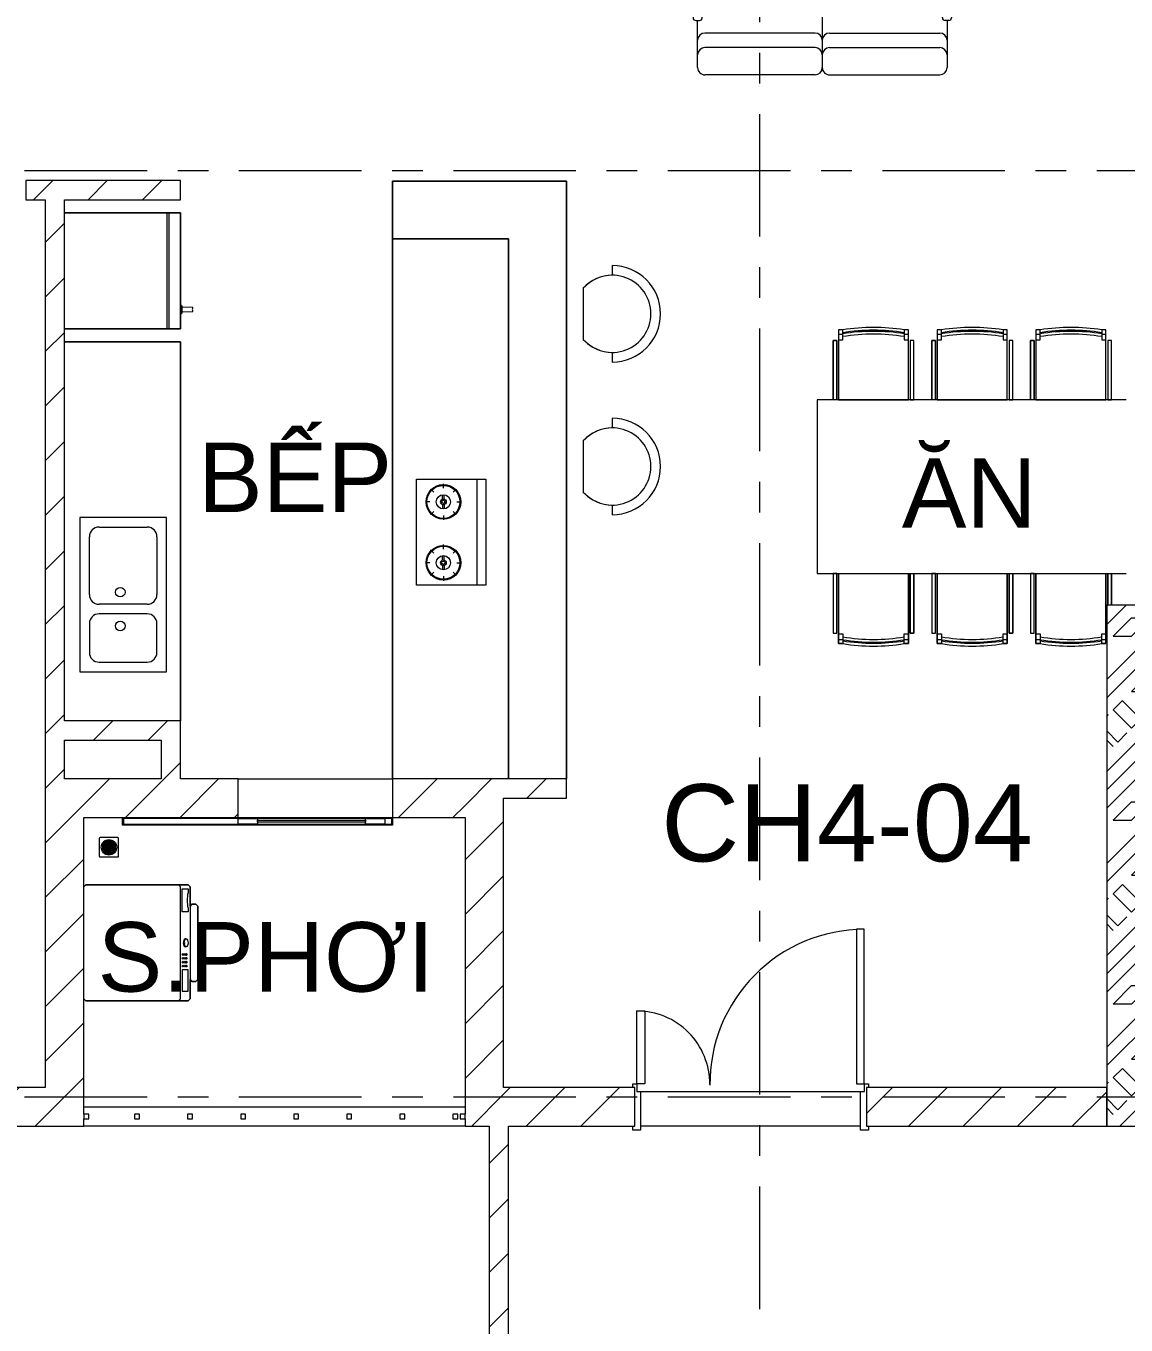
# Model space of a CAD drawing. Header units: millimetres. Extents: x -20144 to 104140, y -11426 to 48263.
# Drawn here: x -4299 to 1401, y 31770 to 38500 of the extents above; entities that cross this region are included whole.
import ezdxf

# ---------------------------------------------------------------- set-up
doc = ezdxf.new("R2010")
doc.units = ezdxf.units.MM
doc.linetypes.add('Grid Line', pattern=[22.225, 12.7, -3.175, 3.175, -3.175])
for name, color, linetype, lineweight in [('CHU', 181, 'Continuous', 5), ('CUA', 31, 'Continuous', 9), ('HATCH-TUONG', 152, 'Continuous', 9), ('NET CAT', 3, 'Continuous', 5), ('NET THAY 2', 55, 'Continuous', 5), ('NET-CAT', 3, 'Continuous', 9), ('NET-THAY', 2, 'Continuous', 15), ('THIET BI', 44, 'Continuous', 5), ('THIET-BI', 44, 'Continuous', 5), ('TRUC', 225, 'Continuous', 5)]:
    doc.layers.add(name, color=color, linetype=linetype, lineweight=lineweight)
doc.styles.add('Arial_2', font='arial_1.ttf', dxfattribs={"height": 360})
doc.styles.add('Arial_3', font='arial_1.ttf', dxfattribs={"height": 400})
pattern_1 = [(45, (0, 0), (-141.4214, 141.4214), [])]

# ---------------------------------------------------------------- blocks, each defined once
blk = doc.blocks.new('CUA VAO CAN HO - Type 1-529073-MẶT BẰNG TẦNG 4')
at = {"layer": 'CUA', "lineweight": 5}
for p, q in [((-508.5, 97.7), (-508.5, 117.7)), ((-508.5, 117.7), (-468.5, 117.7)), ((-498.5, 97.7), (-508.5, 97.7)), ((-498.5, -102.3), (-498.5, 97.7)), ((-468.5, 117.7), (-468.5, -81.3)), ((671.5, 117.7), (711.5, 117.7)), ((671.5, -81.3), (671.5, 117.7)), ((701.5, 97.7), (701.5, -102.3)), ((711.5, 97.7), (701.5, 97.7)), ((711.5, 117.7), (711.5, 97.7)), ((-508.5, -102.3), (-498.5, -102.3)), ((-508.5, -122.3), (-508.5, -102.3)), ((-488.5, -122.3), (-508.5, -122.3)), ((-488.5, -81.3), (-488.5, -122.3)), ((-468.5, -81.3), (-488.5, -81.3)), ((691.5, -81.3), (671.5, -81.3)), ((691.5, -122.3), (691.5, -81.3)), ((711.5, -122.3), (691.5, -122.3)), ((701.5, -102.3), (711.5, -102.3)), ((711.5, -102.3), (711.5, -122.3))]:
    blk.add_line(p, q, dxfattribs=at)
at = {"layer": 'CUA'}
for p, q in [((-447.5, -122.3), (-487.5, -122.3)), ((-487.5, -122.3), (-487.5, -922.3)), ((-447.5, -922.3), (-447.5, -122.3)), ((650.5, -122.3), (690.5, -122.3)), ((650.5, -499.3), (650.5, -122.3)), ((690.5, -122.3), (690.5, -499.3)), ((690.5, -499.3), (650.5, -499.3)), ((-487.5, -922.3), (-447.5, -922.3))]:
    blk.add_line(p, q, dxfattribs=at)
at = {"layer": 'CUA', "lineweight": 5}
for centre, radius, start, end in [((-487.5, -122.3), 800, 270, 0.5), ((690.5, -122.3), 377, 179.5, 270)]:
    blk.add_arc(centre, radius, start, end, dxfattribs=at)
blk = doc.blocks.new('CUA SAN PHOI LUA - CUA SAN PHOI LUA-932891-MẶT BẰNG TẦNG 4')
at = {"layer": 'CUA'}
for p, q in [((-400, 140), (-360, 140)), ((-400, 100), (-400, 140)), ((-395, 135), (-395, 105)), ((-360, 135), (-395, 135)), ((-360, 140), (-360, 135)), ((-360, 140), (960, 140)), ((-360, 135), (-260, 135)), ((-360, 105), (-360, 135)), ((-260, 135), (-260, 105)), ((300, 135), (-260, 135)), ((300, 135), (400, 135)), ((300, 105), (300, 135)), ((400, 135), (400, 105)), ((960, 135), (400, 135)), ((960, 140), (1000, 140)), ((960, 135), (960, 140)), ((995, 135), (960, 135)), ((995, 105), (995, 135)), ((1000, 140), (1000, 100)), ((-360, 100), (-400, 100)), ((-395, 105), (-360, 105)), ((-260, 105), (-360, 105)), ((-360, 105), (-360, 100)), ((400, 100), (-360, 100)), ((-260, 125), (300, 125)), ((-260, 115), (-260, 125)), ((300, 115), (-260, 115)), ((-260, 105), (300, 105)), ((300, 125), (300, 115)), ((400, 105), (300, 105)), ((400, 105), (960, 105)), ((960, 105), (995, 105)), ((960, 100), (960, 105)), ((1000, 100), (960, 100))]:
    blk.add_line(p, q, dxfattribs=at)
blk = doc.blocks.new('X-TU LANH - X-TU LANH-V21-MẶT BẰNG TẦNG 4')
at = {"layer": 'THIET BI'}
for p, q in [((-300, 0), (-300, -600)), ((-300, -600), (-300, 0)), ((300, -600), (300, 0)), ((300, 0), (300, -600)), ((300, -530), (-300, -530)), ((300, -540), (-300, -540)), ((-300, -600), (300, -600)), ((300, -600), (-300, -600)), ((-222.5, -600), (-217.5, -610)), ((-182.5, -610), (-177.5, -600)), ((-217.5, -610), (-182.5, -610)), ((-212.5, -610), (-210.5, -665)), ((-210.5, -665), (-205.2, -665)), ((-194.8, -665), (-189.5, -665)), ((-189.5, -665), (-187.5, -610))]:
    blk.add_line(p, q, dxfattribs=at)
blk.add_arc((-200, -667.2), 5.66, 22.40182, 157.59821, dxfattribs=at)
blk = doc.blocks.new('X-BEP - X-BEP-932898-MẶT BẰNG TẦNG 4')
at = {"layer": 'THIET BI'}
for p, q in [((1963.2, 0), (0, 0)), ((0, 0), (0, -600)), ((0, 0), (1963.2, 0)), ((0, -600), (0, 0)), ((908.9, -71.5), (908.9, -521.5)), ((1708.9, -71.5), (908.9, -71.5)), ((1008.9, -121.5), (1308.9, -121.5)), ((1608.9, -121.5), (1458.9, -121.5)), ((1708.9, -521.5), (1708.9, -71.5)), ((958.9, -421.5), (958.9, -171.5)), ((1358.9, -171.5), (1358.9, -421.5)), ((1408.9, -171.5), (1408.9, -421.5)), ((1658.9, -421.5), (1658.9, -171.5)), ((908.9, -521.5), (1708.9, -521.5)), ((1308.9, -471.5), (1008.9, -471.5)), ((1458.9, -471.5), (1608.9, -471.5))]:
    blk.add_line(p, q, dxfattribs=at)
for centre in [(1296.4, -311.5), (1471.4, -311.5)]:
    blk.add_circle(centre, 25, dxfattribs=at)
for centre, start, end in [((1008.9, -171.5), 90, 180), ((1308.9, -171.5), 360, 90), ((1458.9, -171.5), 90, 180), ((1608.9, -171.5), 0, 90), ((1008.9, -421.5), 180, 270), ((1308.9, -421.5), 270, 0), ((1458.9, -421.5), 180, 270), ((1608.9, -421.5), 270, 0)]:
    blk.add_arc(centre, 50, start, end, dxfattribs=at)
blk = doc.blocks.new('X-BEP - X-BEP-932899-MẶT BẰNG TẦNG 4')
at = {"layer": 'THIET BI'}
for p, q in [((2796.6, 0), (0, 0)), ((0, 0), (0, -600)), ((0, 0), (2796.6, 0)), ((0, -600), (0, 0)), ((1245.2, -117.4), (1794.3, -117.4)), ((1245.2, -475.7), (1245.2, -117.4)), ((1794.3, -117.4), (1794.3, -475.7)), ((1794.3, -162.4), (1245.2, -162.4)), ((1362, -266.8), (1362, -243.3)), ((1677.5, -266.8), (1677.5, -243.3)), ((1312.4, -287.3), (1295.8, -270.7)), ((1347.9, -332.9), (1325.3, -332.9)), ((1376.1, -332.9), (1398.7, -332.9)), ((1411.6, -287.3), (1428.2, -270.7)), ((1627.8, -287.3), (1611.3, -270.7)), ((1663.3, -332.9), (1640.8, -332.9)), ((1691.6, -332.9), (1714.1, -332.9)), ((1727.1, -287.3), (1743.6, -270.7)), ((1291.8, -336.9), (1268.4, -336.9)), ((1312.4, -386.6), (1295.8, -403.1)), ((1347.9, -341), (1325.3, -341)), ((1376.1, -341), (1398.7, -341)), ((1411.6, -386.6), (1428.2, -403.1)), ((1432.2, -336.9), (1455.6, -336.9)), ((1607.3, -336.9), (1583.8, -336.9)), ((1627.8, -386.6), (1611.3, -403.1)), ((1663.3, -341), (1640.8, -341)), ((1691.6, -341), (1714.1, -341)), ((1727.1, -386.6), (1743.6, -403.1)), ((1747.6, -336.9), (1771.1, -336.9)), ((1362, -407.1), (1362, -430.5)), ((1677.5, -407.1), (1677.5, -430.5)), ((1794.3, -475.7), (1245.2, -475.7)), ((0, -600), (2796.6, -600)), ((2796.6, -600), (0, -600))]:
    blk.add_line(p, q, dxfattribs=at)
for centre, radius in [((1362, -336.9), 90), ((1362, -336.9), 85.5), ((1677.5, -336.9), 90), ((1677.5, -336.9), 85.5), ((1362, -336.9), 36.9), ((1362, -336.9), 14.7), ((1362, -336.9), 8.24), ((1677.5, -336.9), 36.9), ((1677.5, -336.9), 14.7), ((1677.5, -336.9), 8.24)]:
    blk.add_circle(centre, radius, dxfattribs=at)
blk = doc.blocks.new('X-BAN AN 4 GHE2 - X-BAN AN 6 GHE-928300-MẶT BẰNG TẦNG 4')
at = {"layer": 'THIET BI'}
for p, q in [((132, 362.7), (110.2, 362.7)), ((110.2, 362.7), (110.2, 0)), ((110.2, 362.7), (110.2, 0)), ((132, 362.7), (110.2, 362.7)), ((110.2, 340.9), (132, 340.9)), ((132, 327.9), (132, 362.7)), ((472.9, 362.7), (451.1, 362.7)), ((451.1, 362.7), (451.1, 327.9)), ((472.9, 362.7), (451.1, 362.7)), ((451.1, 340.9), (472.9, 340.9)), ((472.9, 0), (472.9, 362.7)), ((472.9, 0), (472.9, 362.7)), ((643.6, 362.7), (621.8, 362.7)), ((621.8, 362.7), (621.8, 0)), ((621.8, 362.7), (621.8, 0)), ((643.6, 362.7), (621.8, 362.7)), ((621.8, 340.9), (643.6, 340.9)), ((643.6, 327.9), (643.6, 362.7)), ((984.5, 362.7), (962.7, 362.7)), ((962.7, 362.7), (962.7, 327.9)), ((984.5, 362.7), (962.7, 362.7)), ((962.7, 340.9), (984.5, 340.9)), ((984.5, 0), (984.5, 362.7)), ((984.5, 0), (984.5, 362.7)), ((1155.2, 362.7), (1133.4, 362.7)), ((1133.4, 362.7), (1133.4, 0)), ((1133.4, 362.7), (1133.4, 0)), ((1155.2, 362.7), (1133.4, 362.7)), ((1133.4, 340.9), (1155.2, 340.9)), ((1155.2, 327.9), (1155.2, 362.7)), ((1496.1, 362.7), (1474.3, 362.7)), ((1474.3, 362.7), (1474.3, 327.9)), ((1496.1, 362.7), (1474.3, 362.7)), ((1474.3, 340.9), (1496.1, 340.9)), ((1496.1, 0), (1496.1, 362.7)), ((1496.1, 0), (1496.1, 362.7)), ((81.9, 308.5), (81.9, 0)), ((100.8, 308.5), (81.9, 308.5)), ((81.9, 308.5), (100.8, 308.5)), ((81.9, 0), (81.9, 308.5)), ((100.8, 0), (100.8, 308.5)), ((100.8, 308.5), (100.8, 0)), ((110.2, 311.9), (132, 311.9)), ((132, 311.9), (132, 327.9)), ((451.1, 327.9), (451.1, 311.9)), ((451.1, 311.9), (472.9, 311.9)), ((501.2, 308.5), (482.3, 308.5)), ((482.3, 308.5), (482.3, 0)), ((482.3, 308.5), (482.3, 0)), ((501.2, 308.5), (482.3, 308.5)), ((501.2, 0), (501.2, 308.5)), ((501.2, 0), (501.2, 308.5)), ((612.4, 308.5), (593.5, 308.5)), ((593.5, 308.5), (593.5, 0)), ((593.5, 308.5), (612.4, 308.5)), ((593.5, 0), (593.5, 308.5)), ((612.4, 0), (612.4, 308.5)), ((612.4, 308.5), (612.4, 0)), ((621.8, 311.9), (643.6, 311.9)), ((643.6, 311.9), (643.6, 327.9)), ((962.7, 327.9), (962.7, 311.9)), ((962.7, 311.9), (984.5, 311.9)), ((1012.8, 308.5), (993.9, 308.5)), ((993.9, 308.5), (993.9, 0)), ((993.9, 308.5), (993.9, 0)), ((1012.8, 308.5), (993.9, 308.5)), ((1012.8, 0), (1012.8, 308.5)), ((1012.8, 0), (1012.8, 308.5)), ((1124, 308.5), (1105.1, 308.5)), ((1105.1, 308.5), (1105.1, 0)), ((1105.1, 308.5), (1124, 308.5)), ((1105.1, 0), (1105.1, 308.5)), ((1124, 0), (1124, 308.5)), ((1124, 308.5), (1124, 0)), ((1133.4, 311.9), (1155.2, 311.9)), ((1155.2, 311.9), (1155.2, 327.9)), ((1474.3, 327.9), (1474.3, 311.9)), ((1474.3, 311.9), (1496.1, 311.9)), ((1524.4, 308.5), (1505.5, 308.5)), ((1505.5, 308.5), (1505.5, 0)), ((1505.5, 308.5), (1505.5, 0)), ((1524.4, 308.5), (1505.5, 308.5)), ((1524.4, 0), (1524.4, 308.5)), ((1524.4, 0), (1524.4, 308.5)), ((81.9, 0), (0, 0)), ((0, 0), (0, -900)), ((0, 0), (0, -900)), ((1600, 0), (0, 0)), ((100.8, 0), (81.9, 0)), ((110.2, 0), (100.8, 0)), ((110.2, 0), (472.9, 0)), ((482.3, 0), (472.9, 0)), ((482.3, 0), (501.2, 0)), ((593.5, 0), (501.2, 0)), ((612.4, 0), (593.5, 0)), ((621.8, 0), (612.4, 0)), ((621.8, 0), (984.5, 0)), ((993.9, 0), (984.5, 0)), ((993.9, 0), (1012.8, 0)), ((1105.1, 0), (1012.8, 0)), ((1124, 0), (1105.1, 0)), ((1133.4, 0), (1124, 0)), ((1133.4, 0), (1496.1, 0)), ((1505.5, 0), (1496.1, 0)), ((1505.5, 0), (1524.4, 0)), ((1600, 0), (1524.4, 0)), ((0, -900), (81.9, -900)), ((0, -900), (1600, -900)), ((81.9, -900), (81.9, -1208.5)), ((100.8, -900), (81.9, -900)), ((81.9, -900), (81.9, -1208.5)), ((100.8, -1208.5), (100.8, -900)), ((100.8, -900), (110.2, -900)), ((100.8, -1208.5), (100.8, -900)), ((110.2, -900), (110.2, -1262.7)), ((110.2, -900), (472.9, -900)), ((110.2, -1262.7), (110.2, -900)), ((472.9, -1262.7), (472.9, -900)), ((472.9, -900), (482.3, -900)), ((472.9, -900), (472.9, -1262.7)), ((482.3, -900), (482.3, -1208.5)), ((482.3, -900), (501.2, -900)), ((482.3, -1208.5), (482.3, -900)), ((501.2, -1208.5), (501.2, -900)), ((501.2, -900), (593.5, -900)), ((501.2, -900), (501.2, -1208.5)), ((593.5, -900), (593.5, -1208.5)), ((612.4, -900), (593.5, -900)), ((593.5, -900), (593.5, -1208.5)), ((612.4, -1208.5), (612.4, -900)), ((612.4, -900), (621.8, -900)), ((612.4, -1208.5), (612.4, -900)), ((621.8, -900), (621.8, -1262.7)), ((621.8, -900), (984.5, -900)), ((621.8, -1262.7), (621.8, -900)), ((984.5, -1262.7), (984.5, -900)), ((984.5, -900), (993.9, -900)), ((984.5, -900), (984.5, -1262.7)), ((993.9, -900), (993.9, -1208.5)), ((993.9, -900), (1012.8, -900)), ((993.9, -1208.5), (993.9, -900)), ((1012.8, -1208.5), (1012.8, -900)), ((1012.8, -900), (1105.1, -900)), ((1012.8, -900), (1012.8, -1208.5)), ((1105.1, -900), (1105.1, -1208.5)), ((1124, -900), (1105.1, -900)), ((1105.1, -900), (1105.1, -1208.5)), ((1124, -1208.5), (1124, -900)), ((1124, -900), (1133.4, -900)), ((1124, -1208.5), (1124, -900)), ((1133.4, -900), (1133.4, -1262.7)), ((1133.4, -900), (1496.1, -900)), ((1133.4, -1262.7), (1133.4, -900)), ((1496.1, -1262.7), (1496.1, -900)), ((1496.1, -900), (1505.5, -900)), ((1496.1, -900), (1496.1, -1262.7)), ((1505.5, -900), (1505.5, -1062.8)), ((1505.5, -900), (1524.4, -900)), ((1505.5, -1062.8), (1505.5, -900)), ((1524.4, -1062.8), (1524.4, -900)), ((1524.4, -900), (1600, -900)), ((1524.4, -900), (1524.4, -1062.8)), ((81.9, -1208.5), (100.8, -1208.5)), ((81.9, -1208.5), (100.8, -1208.5)), ((482.3, -1208.5), (501.2, -1208.5)), ((501.2, -1208.5), (482.3, -1208.5)), ((593.5, -1208.5), (612.4, -1208.5)), ((593.5, -1208.5), (612.4, -1208.5)), ((993.9, -1208.5), (1012.8, -1208.5)), ((1012.8, -1208.5), (993.9, -1208.5)), ((1105.1, -1208.5), (1124, -1208.5)), ((1105.1, -1208.5), (1124, -1208.5)), ((110.2, -1211.9), (132, -1211.9)), ((110.2, -1240.9), (132, -1240.9)), ((110.2, -1262.7), (132, -1262.7)), ((132, -1262.7), (110.2, -1262.7)), ((132, -1211.9), (132, -1227.9)), ((132, -1227.9), (132, -1262.7)), ((451.1, -1211.9), (472.9, -1211.9)), ((451.1, -1227.9), (451.1, -1211.9)), ((451.1, -1262.7), (451.1, -1227.9)), ((451.1, -1240.9), (472.9, -1240.9)), ((451.1, -1262.7), (472.9, -1262.7)), ((472.9, -1262.7), (451.1, -1262.7)), ((621.8, -1211.9), (643.6, -1211.9)), ((621.8, -1240.9), (643.6, -1240.9)), ((621.8, -1262.7), (643.6, -1262.7)), ((643.6, -1262.7), (621.8, -1262.7)), ((643.6, -1211.9), (643.6, -1227.9)), ((643.6, -1227.9), (643.6, -1262.7)), ((962.7, -1211.9), (984.5, -1211.9)), ((962.7, -1227.9), (962.7, -1211.9)), ((962.7, -1262.7), (962.7, -1227.9)), ((962.7, -1240.9), (984.5, -1240.9)), ((962.7, -1262.7), (984.5, -1262.7)), ((984.5, -1262.7), (962.7, -1262.7)), ((1133.4, -1211.9), (1155.2, -1211.9)), ((1133.4, -1240.9), (1155.2, -1240.9)), ((1133.4, -1262.7), (1155.2, -1262.7)), ((1155.2, -1262.7), (1133.4, -1262.7)), ((1155.2, -1211.9), (1155.2, -1227.9)), ((1155.2, -1227.9), (1155.2, -1262.7)), ((1474.3, -1211.9), (1496.1, -1211.9)), ((1474.3, -1227.9), (1474.3, -1211.9)), ((1474.3, -1262.7), (1474.3, -1227.9)), ((1474.3, -1240.9), (1496.1, -1240.9)), ((1474.3, -1262.7), (1496.1, -1262.7)), ((1496.1, -1262.7), (1474.3, -1262.7))]:
    blk.add_line(p, q, dxfattribs=at)
for centre, radius, start, end in [((291.5, -638.1), 1013.4, 80.94073, 99.05927), ((291.5, -638.1), 1013.4, 80.94073, 99.05927), ((291.5, -638.1), 998.9, 80.80804, 99.19196), ((291.5, -658.2), 1013.4, 80.94073, 99.05927), ((291.5, -658.2), 998.9, 80.80804, 99.19196), ((803.1, -638.1), 1013.4, 80.94073, 99.05927), ((803.1, -638.1), 1013.4, 80.94073, 99.05927), ((803.1, -638.1), 998.9, 80.80804, 99.19196), ((803.1, -658.2), 1013.4, 80.94073, 99.05927), ((803.1, -658.2), 998.9, 80.80804, 99.19196), ((1314.7, -638.1), 1013.4, 80.94073, 99.05927), ((1314.7, -638.1), 1013.4, 80.94073, 99.05927), ((1314.7, -638.1), 998.9, 80.80804, 99.19196), ((1314.7, -658.2), 1013.4, 80.94073, 99.05927), ((1314.7, -658.2), 998.9, 80.80804, 99.19196), ((291.5, -241.8), 998.9, 260.80804, 279.19196), ((291.5, -241.8), 1013.4, 260.94073, 279.05927), ((291.5, -261.9), 998.9, 260.80804, 279.19196), ((291.5, -261.9), 1013.4, 260.94073, 279.05927), ((291.5, -261.9), 1013.4, 260.94073, 279.05927), ((803.1, -241.8), 998.9, 260.80804, 279.19196), ((803.1, -241.8), 1013.4, 260.94073, 279.05927), ((803.1, -261.9), 998.9, 260.80804, 279.19196), ((803.1, -261.9), 1013.4, 260.94073, 279.05927), ((803.1, -261.9), 1013.4, 260.94073, 279.05927), ((1314.7, -241.8), 998.9, 260.80804, 279.19196), ((1314.7, -241.8), 1013.4, 260.94073, 279.05927), ((1314.7, -261.9), 998.9, 260.80804, 279.19196), ((1314.7, -261.9), 1013.4, 260.94073, 279.05927), ((1314.7, -261.9), 1013.4, 260.94073, 279.05927)]:
    blk.add_arc(centre, radius, start, end, dxfattribs=at)
blk = doc.blocks.new('X-GHE BAR - X-GHE BAR-582604-MẶT BẰNG TẦNG 4')
at = {"layer": 'THIET BI'}
for p, q in [((-250, -250), (-200, -250)), ((-250, -250), (-200, -250)), ((200, -250), (250, -250)), ((200, -250), (250, -250)), ((-132.3, -400), (132.3, -400)), ((-132.3, -400), (132.3, -400))]:
    blk.add_line(p, q, dxfattribs=at)
for radius, start, end in [(250, 0, 180), (250, 0, 180), (200, 311.40962, 228.59038), (200, 180, 228.59038), (200, 311.40962, 0)]:
    blk.add_arc((0, -250), radius, start, end, dxfattribs=at)
blk = doc.blocks.new('X-GHE BAR_0001 - X-BAR-928289-MẶT BẰNG TẦNG 4')
at = {"layer": 'THIET BI'}
for p, q in [((0, 0), (-900, 0)), ((-900, 0), (-900, -300)), ((-900, -300), (-900, 0)), ((-900, 0), (0, 0)), ((0, -3096.7), (0, 0)), ((0, 0), (0, -3096.7)), ((-900, -300), (-300, -300)), ((-300, -300), (-900, -300)), ((-300, -300), (-300, -3096.7)), ((-300, -3096.7), (-300, -300))]:
    blk.add_line(p, q, dxfattribs=at)
blk = doc.blocks.new('X-MAY GIAT - X-MAY GIAT-V22-MẶT BẰNG TẦNG 4')
at = {"layer": 'THIET BI'}
for p, q in [((-290, 0), (-300, -10)), ((-300, -10), (-290, 0)), ((300, -10), (290, 0)), ((290, 0), (300, -10)), ((-300, -10), (-300, -540)), ((-300, -540), (-300, -10)), ((300, -540), (300, -10)), ((300, -10), (300, -540)), ((-300, -490), (-290, -500)), ((-290, -500), (290, -500)), ((-250, -510), (-250, -540)), ((-140, -510), (-250, -510)), ((-140, -540), (-140, -510)), ((-20, -530), (-20, -525)), ((0, -520), (0, -525)), ((20, -530), (20, -525)), ((160, -510), (280, -510)), ((160, -540), (160, -510)), ((280, -510), (280, -540)), ((290, -500), (300, -490)), ((-300, -540), (-290, -550)), ((-290, -550), (-300, -540)), ((-290, -550), (-190, -550)), ((-190, -550), (-290, -550)), ((-250, -540), (-140, -540)), ((-190, -550), (-200, -560)), ((-200, -560), (-190, -550)), ((-200, -560), (-200, -580)), ((-200, -580), (-200, -560)), ((-200, -580), (-190, -590)), ((-190, -590), (-200, -580)), ((190, -550), (-190, -550)), ((-190, -590), (190, -590)), ((190, -590), (-190, -590)), ((180, -540), (160, -540)), ((200, -560), (190, -550)), ((190, -550), (290, -550)), ((190, -550), (200, -560)), ((290, -550), (190, -550)), ((190, -590), (200, -580)), ((200, -580), (190, -590)), ((200, -580), (200, -560)), ((200, -560), (200, -580)), ((280, -540), (260, -540)), ((290, -550), (300, -540)), ((300, -540), (290, -550))]:
    blk.add_line(p, q, dxfattribs=at)
blk.add_arc((220, -697.5), 162.5, 75.74997, 104.25003, dxfattribs=at)
for centre, major_axis in [((-120, -512.5), (5, 0)), ((-120, -522.5), (5, 0)), ((-120, -532.5), (5, 0)), ((-100, -512.5), (5, 0)), ((-100, -522.5), (5, 0)), ((-100, -532.5), (5, 0)), ((-80, -512.5), (5, 0)), ((-80, -522.5), (5, 0)), ((-80, -532.5), (5, 0)), ((-60, -512.5), (-5, 0)), ((-60, -522.5), (-5, 0)), ((-60, -532.5), (-5, 0)), ((0, -530), (-20, 0))]:
    blk.add_ellipse(centre, major_axis=major_axis, ratio=0.5, dxfattribs=at)
blk.add_ellipse((0, -525), major_axis=(-20, 0), ratio=0.5, start_param=3.141593, end_param=6.283185, dxfattribs=at)
blk = doc.blocks.new('X-SOFA - X-SOFA-933109-MẶT BẰNG TẦNG 4')
at = {"layer": 'THIET BI'}
for p, q in [((-753.8, 37.7), (-753.8, 608.5)), ((-716.2, 646.2), (-658.4, 646.2)), ((-658.4, 636.7), (-658.4, 655.6)), ((-644.3, 669.7), (-295.7, 669.7)), ((-295.7, 622.6), (-644.3, 622.6)), ((-281.5, 655.6), (-281.5, 636.7)), ((-281.5, 646.2), (-103.7, 646.2)), ((-216.7, 37.7), (-216.7, 608.5)), ((-141.3, 37.7), (-141.3, 608.5)), ((-103.7, 646.2), (-37.7, 646.2)), ((0, 37.7), (0, 608.5)), ((-716.2, 0), (-103.7, 0)), ((-103.7, 0), (-37.7, 0)), ((-753.8, -37.7), (-753.8, -608.5)), ((-216.7, -37.7), (-216.7, -608.5)), ((-141.3, -37.7), (-141.3, -608.5)), ((0, -37.7), (0, -608.5)), ((-716.2, -646.2), (-658.4, -646.2)), ((-658.4, -636.7), (-658.4, -655.6)), ((-295.7, -622.6), (-644.3, -622.6)), ((-644.3, -669.7), (-295.7, -669.7)), ((-281.5, -655.6), (-281.5, -636.7)), ((-103.7, -646.2), (-281.5, -646.2)), ((-37.7, -646.2), (-103.7, -646.2))]:
    blk.add_line(p, q, dxfattribs=at)
for centre, radius, start, end in [((-716.2, 608.5), 37.7, 90, 180), ((-644.3, 655.6), 14.1, 90, 180), ((-644.3, 636.7), 14.1, 180, 270), ((-295.7, 655.6), 14.1, 0, 90), ((-295.7, 636.7), 14.1, 270, 0), ((-179, 608.5), 37.7, 90, 180), ((-103.7, 608.5), 37.7, 90, 180), ((-37.7, 608.5), 37.7, 360, 90), ((-716.2, 37.7), 37.7, 180, 270), ((-179, 37.7), 37.7, 180, 270), ((-103.7, 37.7), 37.7, 180, 270), ((-37.7, 37.7), 37.7, 270, 0), ((-716.2, -37.7), 37.7, 90, 180), ((-179, -37.7), 37.7, 90, 180), ((-103.7, -37.7), 37.7, 90, 180), ((-37.7, -37.7), 37.7, 360, 90), ((-716.2, -608.5), 37.7, 180, 270), ((-644.3, -636.7), 14.1, 90, 180), ((-644.3, -655.6), 14.1, 180, 270), ((-295.7, -636.7), 14.1, 360, 90), ((-295.7, -655.6), 14.1, 270, 0), ((-179, -608.5), 37.7, 180, 270), ((-103.7, -608.5), 37.7, 180, 270), ((-37.7, -608.5), 37.7, 270, 0)]:
    blk.add_arc(centre, radius, start, end, dxfattribs=at)
blk = doc.blocks.new('Railing - 25mm-924614-MẶT BẰNG TẦNG 4')
at = {"layer": 'NET THAY 2'}
for p, q in [((12.5, 12.5), (-12.5, 12.5)), ((-12.5, 12.5), (-12.5, -12.5)), ((12.5, -12.5), (12.5, 12.5)), ((-12.5, -12.5), (12.5, -12.5))]:
    blk.add_line(p, q, dxfattribs=at)
blk = doc.blocks.new('Railing - Railing-933840-MẶT BẰNG TẦNG 4')
at = {"rotation": 90}
for p in [(-3987, 32849.9), (-3724.5, 32849.9), (-3449.5, 32849.9), (-3174.5, 32849.9), (-2899.5, 32849.9), (-2624.5, 32849.9), (-2349.5, 32849.9), (-2074.5, 32849.9), (-2037, 32849.9)]:
    blk.add_blockref('Railing - 25mm-924614-MẶT BẰNG TẦNG 4', p, dxfattribs=at)
blk = doc.blocks.new('X-PHEU - X-PHEU-919064-MẶT BẰNG TẦNG 4')
at = {"layer": 'THIET-BI'}
for p, q in [((25, -29), (25, -121)), ((121, -25), (29, -25)), ((42.5, -90.5), (42.5, -59.5)), ((47.5, -51.8), (47.5, -98.2)), ((52.5, -103.1), (52.5, -46.9)), ((57.5, -43.5), (57.5, -106.5)), ((62.5, -108.8), (62.5, -41.2)), ((67.5, -39.8), (67.5, -110.2)), ((72.5, -71.9), (72.5, -39.1)), ((77.5, -39.1), (77.5, -71.9)), ((82.5, -110.2), (82.5, -39.8)), ((87.5, -41.2), (87.5, -108.8)), ((92.5, -106.5), (92.5, -43.5)), ((97.5, -46.9), (97.5, -103.1)), ((102.5, -98.2), (102.5, -51.8)), ((107.5, -59.5), (107.5, -90.5)), ((125, -121), (125, -29)), ((29, -125), (121, -125)), ((72.5, -110.9), (72.5, -78.1)), ((77.5, -78.1), (77.5, -110.9))]:
    blk.add_line(p, q, dxfattribs=at)
blk.add_circle((75, -75), 40, dxfattribs=at)
for centre, radius, start, end in [((29, -29), 4, 90, 180), ((75, -75), 36, 139.80824, 154.52563), ((75, -75), 36, 119.0853, 128.68219), ((75, -75), 36, 102.0247, 110.31751), ((75, -75), 36, 90, 93.98208), ((75, -75), 36, 86.01792, 90), ((75, -75), 36, 69.68249, 77.9753), ((75, -75), 36, 51.31781, 60.9147), ((75, -75), 36, 25.47437, 40.19176), ((121, -29), 4, 0, 90), ((29, -121), 4, 180, 270), ((75, -75), 36, 205.47437, 220.19176), ((75, -75), 36, 231.31781, 240.9147), ((75, -75), 36, 249.68249, 257.9753), ((75, -75), 4, 128.68219, 231.31781), ((75, -75), 36, 266.01792, 270), ((75, -75), 36, 270, 273.98208), ((75, -75), 4, 308.68219, 51.31781), ((75, -75), 36, 282.0247, 290.31751), ((75, -75), 36, 299.0853, 308.68219), ((75, -75), 36, 319.80824, 334.52563), ((121, -121), 4, 270, 0)]:
    blk.add_arc(centre, radius, start, end, dxfattribs=at)

msp = doc.modelspace()

# ---------------------------------------------------------------- hatches: boundary and pattern name
at = {"layer": 'HATCH-TUONG', "lineweight": 5}
h = msp.add_hatch(dxfattribs=at)
h.set_pattern_fill('FP_6', color=256, style=0, pattern_type=2)
h.set_pattern_definition(pattern_1)
h.paths.add_polyline_path([(-3499.5, 37599.9), (-3499.5, 37699.9), (-4299.5, 37699.9), (-4299.5, 37599.9), (-3931.8, 37599.9)], flags=0)
h.paths.add_polyline_path([(-8299.5, 37599.9), (-5199.5, 37599.9), (-5199.5, 37699.9), (-8299.5, 37699.9)], flags=0)
h = msp.add_hatch(dxfattribs=at)
h.set_pattern_fill('FP_6', color=256, style=0, pattern_type=2)
h.set_pattern_definition(pattern_1)
h.paths.add_polyline_path([(-4199.5, 34899.9), (-4099.5, 34899.9), (-4099.5, 37599.9), (-4199.5, 37599.9), (-4199.5, 35401.2)], flags=0)
h = msp.add_hatch(dxfattribs=at)
h.set_pattern_fill('FP_6', color=256, style=0, pattern_type=2)
h.set_pattern_definition(pattern_1)
h.paths.add_polyline_path([(-4099.5, 34599.9), (-4099.5, 34899.9), (-4199.5, 34899.9), (-4199.5, 34599.9)], flags=0)
h = msp.add_hatch(dxfattribs=at)
h.set_pattern_fill('FP_6', color=256, style=0, pattern_type=2)
h.set_pattern_definition(pattern_1)
h.paths.add_polyline_path([(-4099.5, 34799.9), (-3599.5, 34799.9), (-3599.5, 34899.9), (-4099.5, 34899.9)], flags=0)
h = msp.add_hatch(dxfattribs=at)
h.set_pattern_fill('FP_6', color=256, style=0, pattern_type=2)
h.set_pattern_definition(pattern_1)
h.paths.add_polyline_path([(-3499.5, 34399.9), (-3499.5, 34899.9), (-3599.5, 34899.9), (-3599.5, 34399.9)], flags=0)
h = msp.add_hatch(dxfattribs=at)
h.set_pattern_fill('FP_6', color=256, style=0, pattern_type=2)
h.set_pattern_definition(pattern_1)
h.paths.add_polyline_path([(-3999.5, 32799.9), (-3999.5, 34599.9), (-4199.5, 34599.9), (-4199.5, 32799.9)], flags=0)
h = msp.add_hatch(dxfattribs=at)
h.set_pattern_fill('FP_6', color=256, style=0, pattern_type=2)
h.set_pattern_definition(pattern_1)
h.paths.add_polyline_path([(-3999.5, 34399.9), (-3599.5, 34399.9), (-3599.5, 34599.9), (-3999.5, 34599.9)], flags=0)
h = msp.add_hatch(dxfattribs=at)
h.set_pattern_fill('FP_6', color=256, style=0, pattern_type=2)
h.set_pattern_definition(pattern_1)
h.paths.add_polyline_path([(-3499.5, 34399.9), (-3199.5, 34399.9), (-3199.5, 34599.9), (-3499.5, 34599.9)], flags=0)
h.paths.add_polyline_path([(-2024.5, 34399.9), (-2024.5, 34599.9), (-2399.5, 34599.9), (-2399.5, 34399.9)], flags=0)
h = msp.add_hatch(dxfattribs=at)
h.set_pattern_fill('FP_6', color=256, style=0, pattern_type=2)
h.set_pattern_definition(pattern_1)
h.paths.add_polyline_path([(-1899.5, 32799.9), (-1824.5, 32799.9), (-1824.5, 34599.9), (-2024.5, 34599.9), (-2024.5, 32799.9)], flags=0)
h = msp.add_hatch(dxfattribs=at)
h.set_pattern_fill('FP_6', color=256, style=0, pattern_type=2)
h.set_pattern_definition(pattern_1)
h.paths.add_polyline_path([(-1824.5, 34499.9), (-1499.5, 34499.9), (-1499.5, 34599.9), (-1824.5, 34599.9)], flags=0)
h = msp.add_hatch(dxfattribs=at)
h.set_pattern_fill('FP_6', color=256, style=0, pattern_type=2)
h.set_pattern_definition(pattern_1)
h.paths.add_polyline_path([(-6149.5, 32799.9), (-4199.5, 32799.9), (-4199.5, 32999.9), (-6149.5, 32999.9)], flags=0)
h = msp.add_hatch(dxfattribs=at)
h.set_pattern_fill('FP_6', color=256, style=0, pattern_type=2)
h.set_pattern_definition(pattern_1)
h.paths.add_polyline_path([(-1799.5, 32799.9), (-1144.5, 32799.9), (-1144.5, 32999.9), (-1824.5, 32999.9), (-1824.5, 32799.9)], flags=0)
h.paths.add_polyline_path([(55.5, 32799.9), (1300.5, 32799.9), (1300.5, 32999.9), (55.5, 32999.9)], flags=0)
h = msp.add_hatch(dxfattribs=at)
h.set_pattern_fill('FP_6', color=256, style=0, pattern_type=2)
h.set_pattern_definition(pattern_1)
h.paths.add_polyline_path([(-1799.5, 31299.9), (-1799.5, 32799.9), (-1899.5, 32799.9), (-1899.5, 31299.9), (-1824.5, 31299.9)], flags=0)
at = {"layer": 'NET CAT'}
h = msp.add_hatch(dxfattribs=at)
h.set_pattern_fill('FP_1', color=256, style=0, pattern_type=2)
h.set_pattern_definition([(45, (95.25, 0), (-476.246, 476.246), []), (45, (190.5, 0), (-476.246, 476.246), []), (45, (0, 0), (-476.246, 476.246), []), (45, (476.25, 0), (-476.246, 476.246), []), (45, (571.5, 0), (-476.246, 476.246), []), (0, (381, 95.25), (0, 952.5), [95.25, -857.25]), (0, (476.25, 190.5), (0, 952.5), [95.25, -857.25]), (45, (381, 95.25), (0, 952.491), [134.683, -1212.342]), (45, (476.25, 95.25), (0, 952.491), [134.683, -1212.342]), (0, (381, 95.25), (0, 952.5), [95.25, -857.25]), (90, (-95.25, 95.25), (-952.5, 6e-14), [95.25, -857.25]), (90, (0, 95.25), (-952.5, 6e-14), [190.5, -762]), (45, (-95.25, 190.5), (0, 952.491), [134.683, -1212.342]), (90, (762, 381), (-952.5, 6e-14), [95.25, -857.25]), (0, (666.75, 381), (0, 952.5), [95.25, -857.25]), (45, (666.75, 381), (0, 952.491), [134.683, -1212.342]), (0, (857.25, 95.25), (0, 952.5), [95.25, -857.25]), (0, (857.25, 571.5), (0, 952.5), [95.25, -857.25]), (90, (1047.75, 666.75), (-952.5, 6e-14), [95.25, -857.25]), (45, (857.25, 571.5), (0, 952.491), [269.367, -1077.658]), (45, (952.5, 571.5), (0, 952.491), [134.683, -1212.342]), (45, (1143, 762), (0, 952.491), [134.683, -1212.342]), (0, (1143, 857.25), (0, 952.5), [95.25, -857.25]), (90, (1143, 762), (-952.5, 6e-14), [95.25, -857.25]), (0, (476.25, 762), (0, 952.5), [95.25, -857.25]), (0, (666.75, 857.25), (0, 952.5), [95.25, -857.25]), (90, (571.5, 762), (-952.5, 6e-14), [95.25, -857.25]), (90, (666.75, 762), (-952.5, 6e-14), [95.25, -857.25]), (45, (476.25, 762), (0, 952.491), [134.683, -1212.342]), (45, (666.75, 762), (0, 952.491), [134.683, -1212.342]), (135, (119, 214.8), (-952.491, 6e-14), [134.683, -1212.342]), (135, (238.1, 333.4), (-952.491, 6e-14), [134.683, -1212.342]), (135, (309.56, 404.8), (-952.491, 6e-14), [134.683, -1212.342]), (135, (333.4, 428.6), (-952.491, 6e-14), [134.683, -1212.342]), (135, (381, 476.25), (-952.491, 6e-14), [134.683, -1212.342]), (135, (404.8, 500.06), (-952.491, 6e-14), [134.683, -1212.342]), (135, (476.25, 571.5), (-952.491, 6e-14), [134.683, -1212.342]), (135, (523.9, 619.1), (-952.491, 6e-14), [134.683, -1212.342]), (45, (119, 214.8), (0, 952.491), [95.25, -1251.775]), (45, (238.1, 333.4), (0, 952.491), [67.36, -1279.665]), (45, (404.8, 500.06), (0, 952.491), [67.36, -1279.665]), (45, (309.56, 595.3), (0, 952.491), [67.36, -1279.665]), (45, (476.25, 571.5), (0, 952.491), [67.36, -1279.665]), (45, (381, 666.75), (0, 952.491), [67.36, -1279.665]), (0, (24.2, 309.5), (0, 952.5), [190.043, -762.457]), (0, (238.1, 523.9), (0, 952.5), [95.25, -857.25])])
h.paths.add_polyline_path([(1700.5, 32799.9), (1700.5, 35499.9), (1300.5, 35499.9), (1300.5, 32799.9)], flags=0)

# ---------------------------------------------------------------- linework, layer by layer
at = {"layer": 'NET CAT', "lineweight": 13}
for p, q in [((1700.5, 35499.9), (1300.5, 35499.9)), ((1300.5, 35499.9), (1300.5, 32799.9)), ((1300.5, 32799.9), (1700.5, 32799.9))]:
    msp.add_line(p, q, dxfattribs=at)
at = {"layer": 'NET-CAT', "lineweight": 15}
for p, q in [((-3499.5, 37699.9), (-4299.5, 37699.9)), ((-4299.5, 37699.9), (-4299.5, 37599.9)), ((-3499.5, 37599.9), (-3499.5, 37699.9)), ((-4299.5, 37599.9), (-4199.5, 37599.9)), ((-4199.5, 37599.9), (-4199.5, 34899.9)), ((-4099.5, 37599.9), (-3499.5, 37599.9)), ((-4099.5, 34899.9), (-4099.5, 37599.9)), ((-4199.5, 34899.9), (-4199.5, 34599.9)), ((-3599.5, 34899.9), (-4099.5, 34899.9)), ((-3499.5, 34899.9), (-3599.5, 34899.9)), ((-3499.5, 34599.9), (-3499.5, 34899.9)), ((-4099.5, 34799.9), (-3599.5, 34799.9)), ((-4099.5, 34599.9), (-4099.5, 34799.9)), ((-3599.5, 34799.9), (-3599.5, 34599.9)), ((-4199.5, 34599.9), (-4199.5, 32999.9)), ((-3999.5, 34599.9), (-4099.5, 34599.9)), ((-3599.5, 34599.9), (-3999.5, 34599.9)), ((-3199.5, 34599.9), (-3499.5, 34599.9)), ((-3199.5, 34399.9), (-3199.5, 34599.9)), ((-2024.5, 34599.9), (-2399.5, 34599.9)), ((-2399.5, 34599.9), (-2399.5, 34399.9)), ((-1824.5, 34599.9), (-2024.5, 34599.9)), ((-1499.5, 34599.9), (-1824.5, 34599.9)), ((-1499.5, 34499.9), (-1499.5, 34599.9)), ((-1824.5, 32999.9), (-1824.5, 34499.9)), ((-1824.5, 34499.9), (-1499.5, 34499.9)), ((-3999.5, 32862.4), (-3999.5, 34399.9)), ((-3999.5, 34399.9), (-3599.5, 34399.9)), ((-3599.5, 34399.9), (-3499.5, 34399.9)), ((-3499.5, 34399.9), (-3199.5, 34399.9)), ((-2399.5, 34399.9), (-2024.5, 34399.9)), ((-2024.5, 34399.9), (-2024.5, 32862.4)), ((-4199.5, 32999.9), (-6149.5, 32999.9)), ((-1144.5, 32999.9), (-1824.5, 32999.9)), ((-1144.5, 32799.9), (-1144.5, 32999.9)), ((1300.5, 32999.9), (55.5, 32999.9)), ((55.5, 32999.9), (55.5, 32799.9)), ((1300.5, 32799.9), (1300.5, 32999.9)), ((-6149.5, 32799.9), (-4199.5, 32799.9)), ((-4199.5, 32799.9), (-3999.5, 32799.9)), ((-3999.5, 32799.9), (-3999.5, 32837.4)), ((-2024.5, 32837.4), (-2024.5, 32799.9)), ((-2024.5, 32799.9), (-1899.5, 32799.9)), ((-1899.5, 32799.9), (-1899.5, 31299.9)), ((-1799.5, 31299.9), (-1799.5, 32799.9)), ((-1799.5, 32799.9), (-1144.5, 32799.9)), ((55.5, 32799.9), (1300.5, 32799.9))]:
    msp.add_line(p, q, dxfattribs=at)
at = {"layer": 'NET-THAY', "lineweight": 9}
for p, q in [((-3199.5, 34599.9), (-2399.5, 34599.9)), ((-1134.5, 32979.9), (45.5, 32979.9)), ((-3999.5, 32899.9), (-2024.5, 32899.9)), ((-2024.5, 32799.9), (-3999.5, 32799.9)), ((25.5, 32799.9), (-1114.5, 32799.9))]:
    msp.add_line(p, q, dxfattribs=at)
at = {"layer": 'TRUC', "linetype": 'Grid Line', "ltscale": 50}
for p, q in [((-499.5, 43599.9), (-499.5, -4500.1)), ((43000.5, 37749.9), (-12092.4, 37749.9)), ((43000.5, 32949.9), (-12092.4, 32949.9))]:
    msp.add_line(p, q, dxfattribs=at)

# ---------------------------------------------------------------- block references
at = {"color": 253, "lineweight": 9}
for name, p, rotation in [('X-SOFA - X-SOFA-933109-MẶT BẰNG TẦNG 4', (-173.3, 38246.6), 270), ('X-TU LANH - X-TU LANH-V21-MẶT BẰNG TẦNG 4', (-4099.5, 37231.5), 90), ('X-BEP - X-BEP-932899-MẶT BẰNG TẦNG 4', (-1799.5, 37396.6), 270), ('X-GHE BAR - X-GHE BAR-582604-MẶT BẰNG TẦNG 4', (-1011.6, 37008.8), 270), ('X-BEP - X-BEP-932898-MẶT BẰNG TẦNG 4', (-3499.5, 36863.1), 270), ('X-GHE BAR - X-GHE BAR-582604-MẶT BẰNG TẦNG 4', (-1011.6, 36217.9), 270), ('CUA SAN PHOI LUA - CUA SAN PHOI LUA-932891-MẶT BẰNG TẦNG 4', (-2799.5, 34499.9), 180), ('X-MAY GIAT - X-MAY GIAT-V22-MẶT BẰNG TẦNG 4', (-3999.5, 33749.9), 90), ('CUA VAO CAN HO - Type 1-529073-MẶT BẰNG TẦNG 4', (-443, 32897.7), 180)]:
    msp.add_blockref(name, p, dxfattribs=dict(at, rotation=rotation))
for name, p in [('X-GHE BAR_0001 - X-BAR-928289-MẶT BẰNG TẦNG 4', (-1499.5, 37696.6)), ('X-BAN AN 4 GHE2 - X-BAN AN 6 GHE-928300-MẶT BẰNG TẦNG 4', (-199.5, 36562.8)), ('X-PHEU - X-PHEU-919064-MẶT BẰNG TẦNG 4', (-3944.5, 34319.9)), ('Railing - Railing-933840-MẶT BẰNG TẦNG 4', (0, 0))]:
    msp.add_blockref(name, p, dxfattribs=at)

# ---------------------------------------------------------------- texts
at = {"layer": 'CHU', "color": 253, "attachment_point": 3, "line_spacing_factor": 0.936439}
for s, insert, char_height, width, style in [('\\pt2540.0016,5079.9996,7620.0012,10159.9992,12700.0008,15239.9988,17780.0004,20319.9984,22860,25400.0016,27939.9996,30480.0012,33019.9992,35560.0008,38099.9988,40640.0004,43179.9984,45720,48260.0016,50799.9996,53340.0012,55879.9992,58420.0008,60959.9988,63500.0004,66039.9984,68580,71120.0016,73659.9996,76200.0012,78739.9992,81280.0008;BẾP', (-2402.3, 36341.5), 360, 1001.92, 'Arial_2'), ('\\pt2540.0016,5079.9996,7620.0012,10159.9992,12700.0008,15239.9988,17780.0004,20319.9984,22860,25400.0016,27939.9996,30480.0012,33019.9992,35560.0008,38099.9988,40640.0004,43179.9984,45720,48260.0016,50799.9996,53340.0012,55879.9992,58420.0008,60959.9988,63500.0004,66039.9984,68580,71120.0016,73659.9996,76200.0012,78739.9992,81280.0008;ĂN', (937.2, 36260.1), 360, 694.88, 'Arial_2'), ('\\pt2540,5080,7620,10160,12700,15240,17780,20320,22860,25400,27940,30480,33020,35560,38100,40640,43180,45720,48260,50800,53340,55880,58420,60960,63500,66040,68580,71120,73660,76200,78740,81280;CH4-04', (917.6, 34571.8), 400, 1977.58, 'Arial_3'), ('\\pt2540.0016,5079.9996,7620.0012,10159.9992,12700.0008,15239.9988,17780.0004,20319.9984,22860,25400.0016,27939.9996,30480.0012,33019.9992,35560.0008,38099.9988,40640.0004,43179.9984,45720,48260.0016,50799.9996,53340.0012,55879.9992,58420.0008,60959.9988,63500.0004,66039.9984,68580,71120.0016,73659.9996,76200.0012,78739.9992,81280.0008;S.PHƠI', (-2183.9, 33857.3), 360, 1710.94, 'Arial_2')]:
    msp.add_mtext(s, dxfattribs=dict(at, insert=insert, char_height=char_height, width=width, style=style))

doc.saveas('drawing.dxf')
